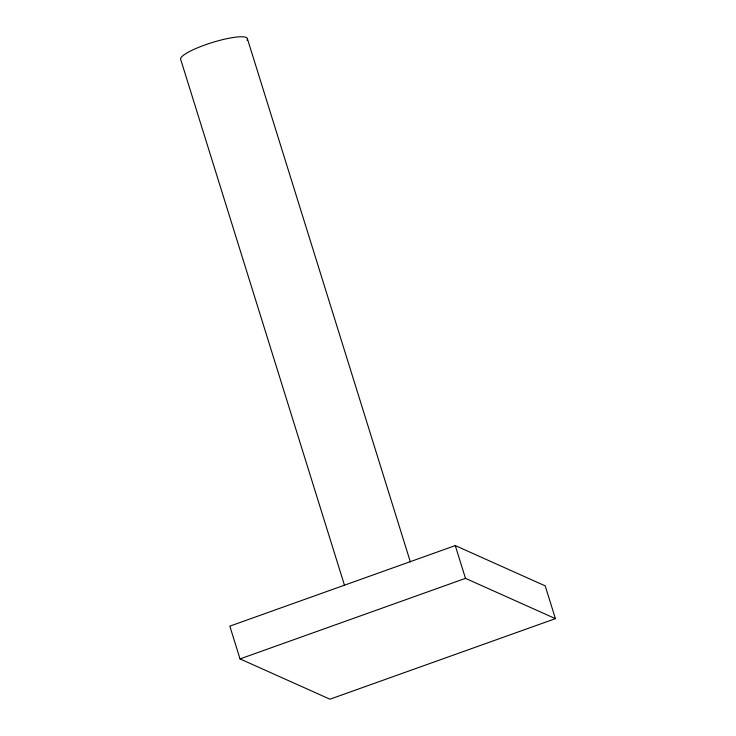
<?xml version="1.0" encoding="UTF-8"?>
<svg xmlns="http://www.w3.org/2000/svg" width="736" height="736" viewBox="0 0 736 736"><rect width="100%" height="100%" fill="white"/><g stroke="black" fill="none" stroke-linecap="round" stroke-linejoin="round"><path stroke-width="1.1" d="M455.28 545.588L229.825 626.152L240.028 658.913L329.967 699.2L555.422 618.645L545.21 585.874L455.28 545.588L465.483 578.358L555.422 618.645M240.028 658.913L465.483 578.358M247.452 38.888L410.366 561.945M344.522 585.378L180.578 59.036A34.96 6.67 -17.3 0 1 216.586 41.234A34.96 6.67 -17.3 0 1 247.011 40.232"/></g></svg>
